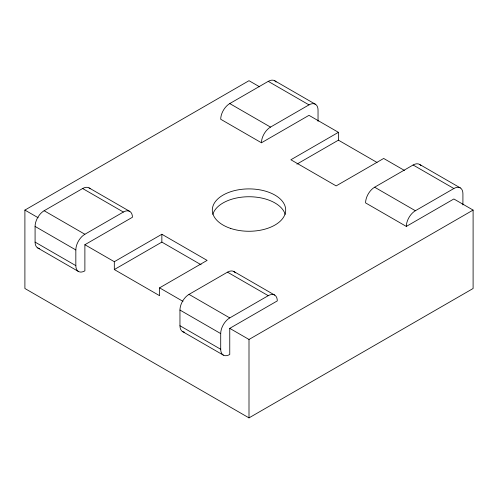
<?xml version="1.0" encoding="UTF-8"?>
<svg xmlns="http://www.w3.org/2000/svg" width="498" height="498" viewBox="0 0 498 498"><rect width="100%" height="100%" fill="white"/><g stroke="black" fill="none" stroke-linecap="round" stroke-linejoin="round"><path stroke-width="0.75" d="M420.953 165.697A12.805 7.395 -60 0 0 413.116 164.994L374.633 187.211A12.805 7.395 -60 0 0 365.576 202.898L406.324 226.422L453.859 198.976L473.1 210.081L473.1 288.498L249 417.878L24.9 288.498L24.9 210.081L249 80.701L259.614 86.826M39.616 248.546A12.805 7.395 -60 0 1 35.084 242.103L35.084 226.422A12.805 7.395 -60 0 1 44.141 210.735L82.624 188.518A12.805 7.395 -60 0 1 90.107 188.767M296.901 164.128L338.416 140.162L338.416 132.325L308.984 115.331L261.45 142.777L220.707 119.252A12.805 7.395 -60 0 1 229.759 103.572L268.241 81.355A12.805 7.395 -60 0 1 276.085 82.052M75.833 265.627L75.833 249.946A12.805 7.395 -60 0 1 84.884 234.259L123.367 212.042A12.805 7.395 -60 0 1 132.424 217.271L84.884 244.717L84.884 270.856A12.805 7.395 -60 0 1 75.833 265.627L35.084 242.103M261.45 142.777A12.805 7.395 -60 0 1 270.507 127.096L308.984 104.879A12.805 7.395 -60 0 1 318.041 110.108L318.041 121.307M114.316 261.705L161.85 234.259L207.124 260.398L159.584 287.844L159.584 295.688L114.316 269.549L114.316 261.705L84.884 244.717M338.416 132.325L290.876 159.765L336.15 185.903L383.684 158.457L404.42 170.428M114.316 269.549L161.85 242.103L201.13 264.78M184.484 332.185A12.805 7.395 -60 0 1 179.959 325.742L179.959 310.061A12.805 7.395 -60 0 1 189.016 294.38L227.493 272.163A12.805 7.395 -60 0 1 235.336 272.86M220.707 349.266L220.707 333.585A12.805 7.395 -60 0 1 229.759 317.905L268.241 295.681A12.805 7.395 -60 0 1 277.293 300.91L229.759 328.356L229.759 354.495A12.805 7.395 -60 0 1 220.707 349.266L179.959 325.742M406.324 226.422A12.805 7.395 -60 0 1 415.376 210.735L453.859 188.518A12.805 7.395 -60 0 1 462.916 193.747L462.916 204.946M229.759 328.356L249 339.468L473.1 210.081M274.641 80.72L315.39 104.244M419.515 164.359L460.264 187.883M268.241 81.355L308.984 104.879M413.116 164.994L453.859 188.518M338.416 140.162L377.03 162.46M229.759 103.572L270.507 127.096M374.633 187.211L415.376 210.735M89.024 187.883L129.773 211.407M233.898 271.528L274.641 295.053M82.624 188.518L123.367 212.042M227.493 272.163L268.241 295.681M44.141 210.735L84.884 234.259M189.016 294.38L229.759 317.905M24.9 210.081L38.172 217.744M159.584 287.844L182.996 301.358M35.084 226.422L75.833 249.946M179.959 310.061L220.707 333.585M37.736 247.967L78.485 271.491M182.61 331.606L223.359 355.13M249 339.468L249 417.878M161.85 234.259L161.85 242.103M212.82 214.414A36.69 21.184 0 0 1 249 196.741A36.69 21.184 0 0 1 285.18 214.414M230.655 228.426A36.69 21.184 0 0 0 285.69 210.081A36.69 21.184 0 0 0 230.655 191.736A36.69 21.184 0 0 0 230.655 228.426"/></g></svg>
